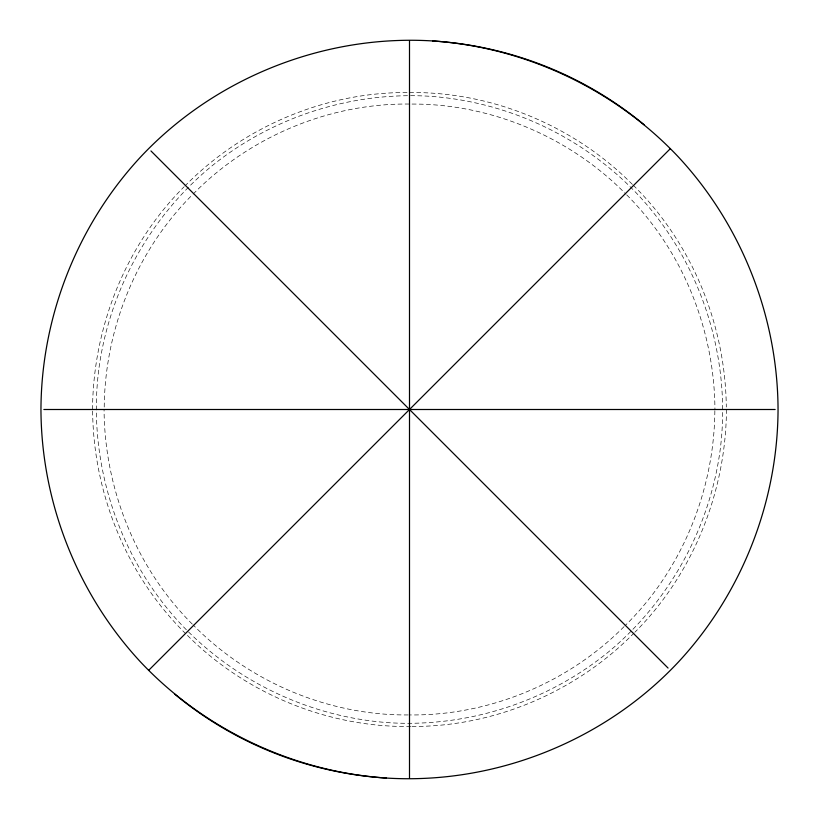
<?xml version="1.0" encoding="UTF-8"?>
<svg xmlns="http://www.w3.org/2000/svg" width="819" height="819" viewBox="0 0 819 819"><rect width="100%" height="100%" fill="white"/><g stroke="black" fill="none" stroke-linecap="round" stroke-linejoin="round"><path stroke-width="0.61" stroke-dasharray="4.09 3.07" d="M92.547 409.5C93.018 327.242 125.645 245.342 183.896 186.978M104.218 407.023C104.996 328.501 136.701 250.563 192.26 194.912M714.854 410.739C714.209 490.458 682.043 569.87 624.938 625.788M726.453 409.5C725.982 491.758 693.355 573.658 635.104 632.022M184.797 186.128C242.823 126.935 325.245 91.82 408.261 92.547M193.161 194.062C249.631 136.507 330.047 102.713 410.78 104.064M624.037 626.637C568.12 682.954 488.933 715.898 409.5 714.936M634.203 632.872C576.463 691.768 494.574 726.842 411.988 726.453M409.5 92.547C492.045 91.533 574.324 125.839 632.391 184.418M412.059 104.064C491.492 103.747 570.259 137.438 625.839 194.062M408.22 714.936C328.347 715.611 249.037 681.869 193.161 624.938M410.739 726.453C327.774 727.784 244.963 693.458 186.609 634.582M633.292 185.278C692.065 243.018 725.47 324.795 726.299 407.012M626.74 194.912C682.985 251.146 714.485 330.149 714.936 409.5M192.26 624.088C136.015 567.854 104.515 488.851 104.064 409.5M185.708 633.722C126.597 575.685 93.294 493.376 92.629 410.739M98.7 370.157C87.254 461.732 118.09 556.961 181.142 624.375C235.329 681.756 311.066 717.505 389.834 722.767C468.622 727.436 548.228 701.494 609.182 651.351C669.829 600.685 710.114 527.201 720.3 448.843C731.746 357.268 700.91 262.039 637.858 194.625C583.671 137.244 507.934 101.495 429.166 96.232C350.378 91.564 270.772 117.506 209.818 167.649C149.171 218.315 108.886 291.799 98.7 370.157"/><path stroke-width="1.23" d="M148.894 670.106L670.106 148.894M432.637 40.95C324.406 34.224 215.049 77.662 140.837 156.716C77.518 224.805 41.308 316.523 40.95 409.5C41.308 502.477 77.518 594.195 140.837 662.284C204.596 729.811 293.693 771.856 386.363 778.05C494.594 784.776 603.951 741.338 678.163 662.284C741.482 594.195 777.692 502.477 778.05 409.5C777.692 316.523 741.482 224.805 678.163 156.716C614.404 89.189 525.307 47.144 432.637 40.95A368.151 368.151 0 0 1 644.42 124.969M43.857 409.5L775.143 409.5M150.952 150.952L668.048 668.048M409.5 40.95L409.5 778.05M386.353 778.06A368.151 368.151 0 0 1 174.58 694.031"/></g></svg>
